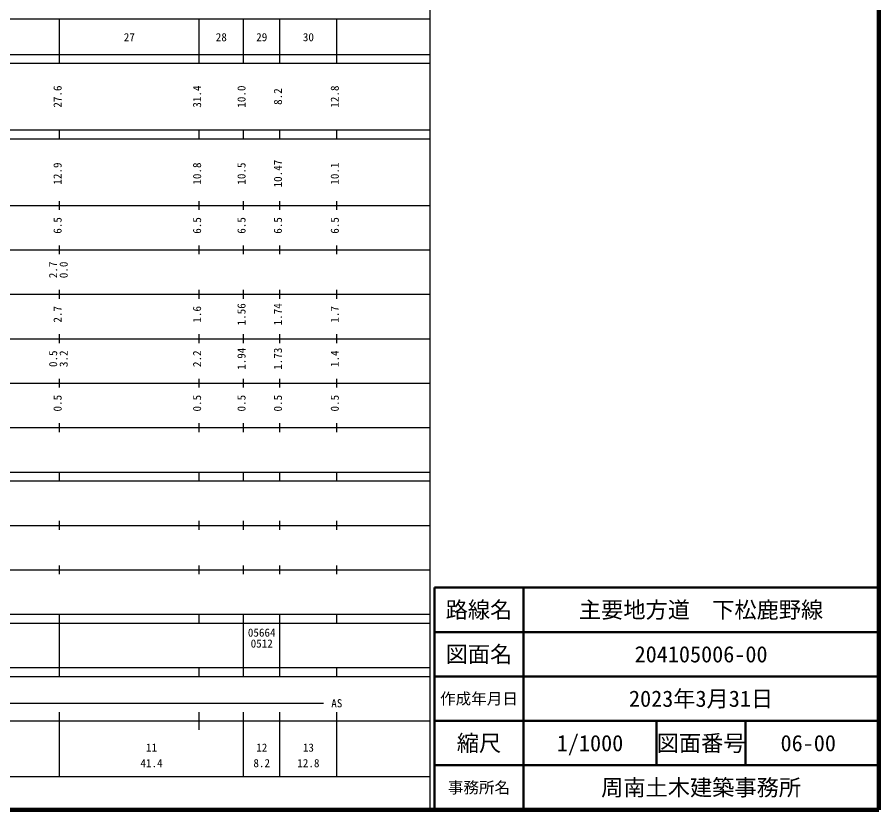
# Model space of a CAD drawing. Units: millimetres, scale not verified. Extents: x 40000 to 680000, y 20000 to 380000.
# Drawn here: x 486060 to 680000, y 20000 to 198357 of the extents above; entities that cross this region are included whole.
import ezdxf
from ezdxf.enums import TextEntityAlignment as Align

# ---------------------------------------------------------------- set-up
doc = ezdxf.new("R2010")
doc.units = ezdxf.units.MM
doc.header["$LTSCALE"] = 1000
for name, color, linetype, lineweight in [('M-TTL', 2, 'Continuous', 140), ('M-TTL-BAND', 7, 'Continuous', 25), ('M-TTL-FRAM', 2, 'Continuous', 50), ('M-TTL-LINE', 7, 'Continuous', 50)]:
    doc.layers.add(name, color=color, linetype=linetype, lineweight=lineweight)
doc.layers.add('M-TTL-TXT', color=7, linetype='Continuous')
doc.styles.add('ＭＳ ゴシック', font='')
doc.styles.get('ＭＳ ゴシック').set_extended_font_data('MS Gothic')

msp = doc.modelspace()

# ---------------------------------------------------------------- linework, layer by layer
at = {"layer": 'M-TTL'}
for p, q in [((680000, 20000), (680000, 380000)), ((40000, 20000), (680000, 20000))]:
    msp.add_line(p, q, dxfattribs=at)
at = {"layer": 'M-TTL-BAND'}
for p, q in [((579000, 20000), (579000, 370000)), ((68000, 198000), (579000, 198000)), ((495600, 188000), (495600, 198000)), ((527000, 188000), (527000, 198000)), ((537000, 188000), (537000, 198000)), ((545200, 188000), (545200, 198000)), ((558000, 188000), (558000, 198000)), ((40000, 190000), (579000, 190000)), ((40000, 188000), (579000, 188000)), ((40000, 173000), (579000, 173000)), ((495600, 171000), (495600, 173000)), ((527000, 171000), (527000, 173000)), ((537000, 171000), (537000, 173000)), ((545200, 171000), (545200, 173000)), ((558000, 171000), (558000, 173000)), ((40000, 171000), (579000, 171000)), ((40000, 156000), (579000, 156000)), ((495600, 155000), (495600, 157000)), ((527000, 155000), (527000, 157000)), ((537000, 155000), (537000, 157000)), ((545200, 155000), (545200, 157000)), ((558000, 155000), (558000, 157000)), ((46000, 146000), (579000, 146000)), ((495600, 145000), (495600, 147000)), ((527000, 145000), (527000, 147000)), ((537000, 145000), (537000, 147000)), ((545200, 145000), (545200, 147000)), ((558000, 145000), (558000, 147000)), ((52000, 136000), (579000, 136000)), ((495600, 135000), (495600, 137000)), ((527000, 135000), (527000, 137000)), ((537000, 135000), (537000, 137000)), ((545200, 135000), (545200, 137000)), ((558000, 135000), (558000, 137000)), ((495600, 125000), (495600, 127000)), ((527000, 125000), (527000, 127000)), ((537000, 125000), (537000, 127000)), ((545200, 125000), (545200, 127000)), ((558000, 125000), (558000, 127000)), ((46000, 126000), (579000, 126000)), ((495600, 115000), (495600, 117000)), ((527000, 115000), (527000, 117000)), ((537000, 115000), (537000, 117000)), ((545200, 115000), (545200, 117000)), ((558000, 115000), (558000, 117000)), ((52000, 116000), (579000, 116000)), ((495600, 105000), (495600, 107000)), ((527000, 105000), (527000, 107000)), ((537000, 105000), (537000, 107000)), ((545200, 105000), (545200, 107000)), ((558000, 105000), (558000, 107000)), ((46000, 106000), (579000, 106000)), ((40000, 96000), (579000, 96000)), ((495600, 94000), (495600, 96000)), ((527000, 94000), (527000, 96000)), ((537000, 94000), (537000, 96000)), ((545200, 94000), (545200, 96000)), ((558000, 94000), (558000, 96000)), ((40000, 94000), (579000, 94000)), ((49000, 84000), (579000, 84000)), ((495600, 83000), (495600, 85000)), ((527000, 83000), (527000, 85000)), ((537000, 83000), (537000, 85000)), ((545200, 83000), (545200, 85000)), ((558000, 83000), (558000, 85000)), ((40000, 74000), (579000, 74000)), ((495600, 73000), (495600, 75000)), ((527000, 73000), (527000, 75000)), ((537000, 73000), (537000, 75000)), ((545200, 73000), (545200, 75000)), ((558000, 73000), (558000, 75000)), ((40000, 64000), (579000, 64000)), ((495600, 62000), (495600, 64000)), ((527000, 62000), (527000, 64000)), ((537000, 62000), (537000, 64000)), ((545200, 62000), (545200, 64000)), ((558000, 62000), (558000, 64000)), ((40000, 62000), (579000, 62000)), ((495600, 52000), (495600, 62000)), ((537000, 52000), (537000, 62000)), ((545200, 52000), (545200, 62000)), ((40000, 52000), (579000, 52000)), ((495600, 50000), (495600, 52000)), ((527000, 50000), (527000, 52000)), ((537000, 50000), (537000, 52000)), ((545200, 50000), (545200, 52000)), ((558000, 50000), (558000, 52000)), ((40000, 50000), (579000, 50000)), ((71000, 44000), (555000, 44000)), ((495600, 27500), (495600, 42000)), ((527000, 38000), (527000, 42000)), ((537000, 27500), (537000, 42000)), ((545200, 27500), (545200, 42000)), ((558000, 27500), (558000, 42000)), ((40000, 40000), (579000, 40000)), ((68000, 27500), (579000, 27500))]:
    msp.add_line(p, q, dxfattribs=at)
at = {"layer": 'M-TTL-FRAM'}
for p, q in [((680000, 70000), (580000, 70000)), ((580000, 70000), (580000, 20000))]:
    msp.add_line(p, q, dxfattribs=at)
at = {"layer": 'M-TTL-LINE'}
for p, q in [((600000, 70000), (600000, 20000)), ((680000, 60000), (580000, 60000)), ((680000, 50000), (580000, 50000)), ((680000, 40000), (580000, 40000)), ((630000, 40000), (630000, 30000)), ((650000, 40000), (650000, 30000)), ((680000, 30000), (580000, 30000))]:
    msp.add_line(p, q, dxfattribs=at)

# ---------------------------------------------------------------- texts
at = {"layer": 'M-TTL-BAND', "style": 'ＭＳ ゴシック'}
for s, p in [('27', (511300, 192405)), ('28', (532000, 192405)), ('29', (541100, 192405)), ('30', (551600, 192405)), ('0512', (541100, 55945)), ('AS', (558000, 42500)), ('11', (516300, 32523)), ('12', (541100, 32523)), ('13', (551600, 32523)), ('41.4', (516300, 29033)), ('8.2', (541100, 29033)), ('12.8', (551600, 29033))]:
    msp.add_text(s, height=1833, dxfattribs=at).set_placement(p, align=Align.BOTTOM_CENTER)
for s, p in [('27.6', (496600, 180500)), ('31.4', (528000, 180500)), ('10.0', (538000, 180500)), ('12.8', (559000, 180500)), ('8.2', (546200, 180500)), ('12.9', (496600, 163174)), ('10.8', (528000, 163174)), ('10.5', (538000, 163174)), ('10.47', (546200, 163174)), ('10.1', (559000, 163174)), ('6.5', (496600, 151500)), ('6.5', (528000, 151500)), ('6.5', (538000, 151500)), ('6.5', (546200, 151500)), ('6.5', (559000, 151500)), ('2.7', (495600, 141500)), ('0.0', (497970, 141500)), ('1.56', (538000, 131500)), ('1.74', (546200, 131500)), ('2.7', (496600, 131500)), ('1.6', (528000, 131500)), ('1.7', (559000, 131500)), ('0.5', (495600, 121500)), ('3.2', (497970, 121500)), ('2.2', (528000, 121500)), ('1.94', (538000, 121500)), ('1.73', (546200, 121500)), ('1.4', (559000, 121500)), ('0.5', (496600, 111500)), ('0.5', (528000, 111500)), ('0.5', (538000, 111500)), ('0.5', (546200, 111500)), ('0.5', (559000, 111500))]:
    msp.add_text(s, height=1833, rotation=90, dxfattribs=at).set_placement(p, align=Align.BOTTOM_CENTER)
msp.add_text('05664', height=1833, dxfattribs=at).set_placement((537975, 58405), align=Align.BOTTOM_LEFT)
at = {"layer": 'M-TTL-TXT', "style": 'ＭＳ ゴシック'}
for s, height, p in [('路線名', 3666, (590000, 65000)), ('路線名', 3666, (590000, 65000)), ('主要地方道\u3000下松鹿野線', 3666, (640000, 65000)), ('図面名', 3666, (590000, 55000)), ('図面名', 3666, (590000, 55000)), ('204105006-00', 3666, (640000, 55000)), ('作成年月日', 2566, (590000, 45000)), ('作成年月日', 2566, (590000, 45000)), ('2023年3月31日', 3666, (640000, 45000)), ('縮尺', 3666, (590000, 35000)), ('縮尺', 3666, (590000, 35000)), ('1/1000', 3666, (615000, 35000)), ('図面番号', 3666, (640000, 35000)), ('図面番号', 3666, (640000, 35000)), ('06-00', 3666, (664125, 35000)), ('周南土木建築事務所', 3666, (640000, 25000)), ('事務所名', 2566, (590000, 25000)), ('事務所名', 2566, (590000, 25000))]:
    msp.add_text(s, height=height, dxfattribs=at).set_placement(p, align=Align.MIDDLE_CENTER)

doc.saveas('drawing.dxf')
